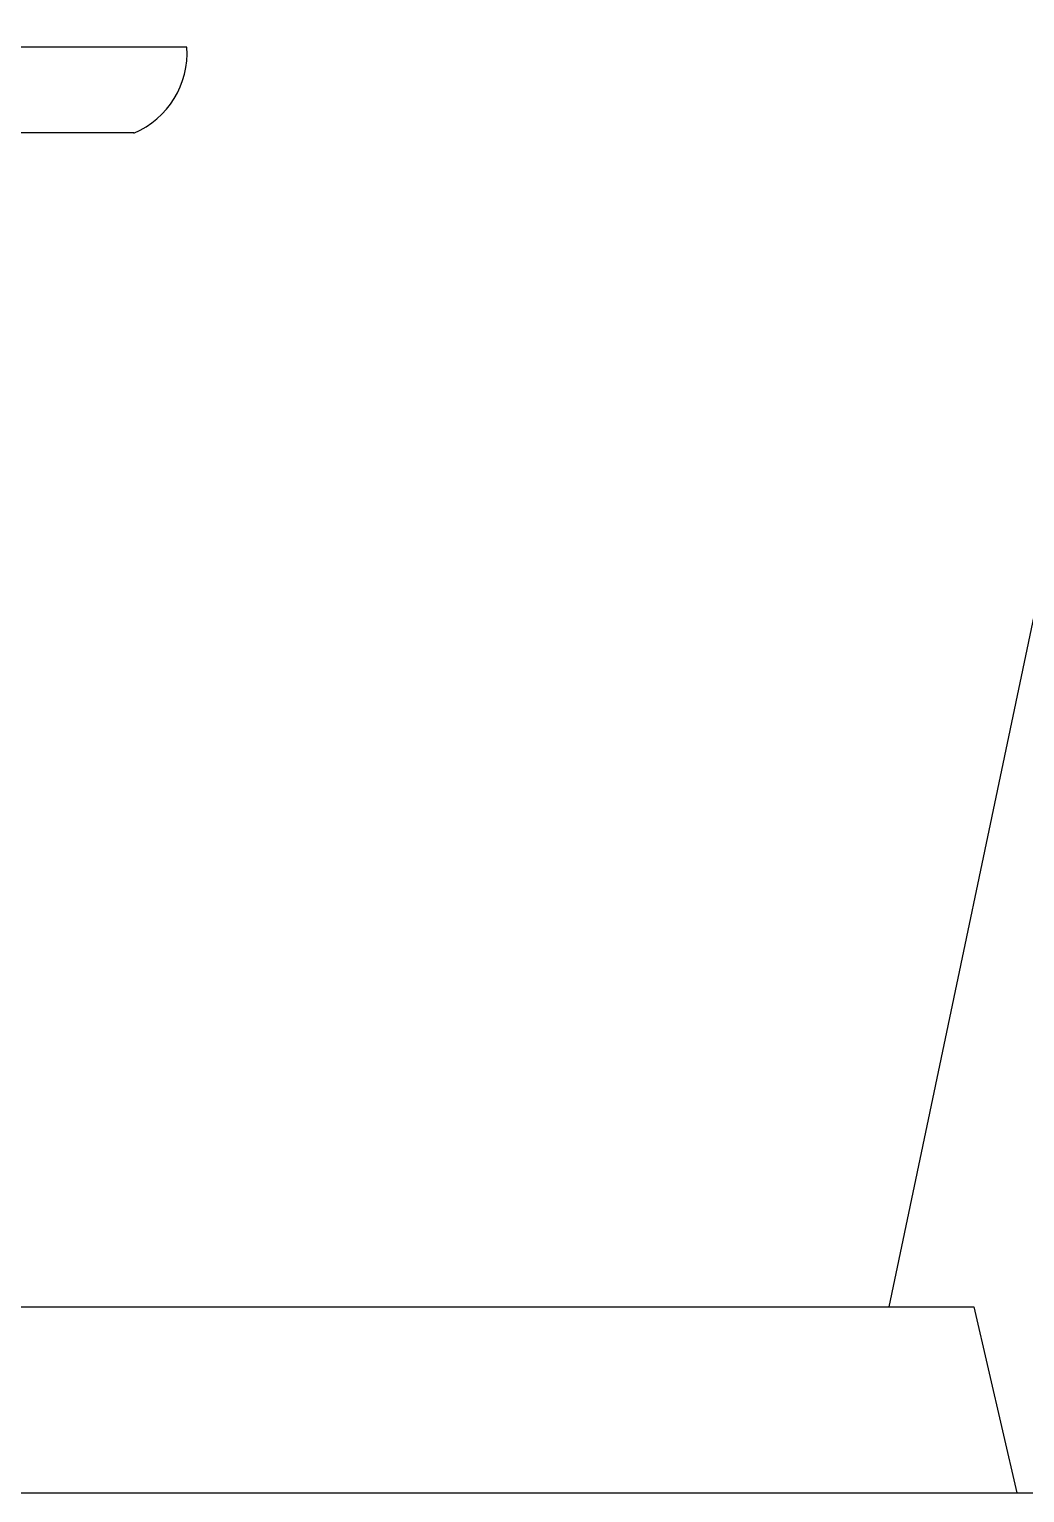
# Model space of a CAD drawing. Header units: millimetres. Extents: x 0 to 13338, y 0 to 11580.
# Drawn here: x 8240.3 to 8309.9, y 4734.7 to 4837 of the extents above; entities that cross this region are included whole.
import ezdxf

# ---------------------------------------------------------------- set-up
doc = ezdxf.new("R2010")
doc.units = ezdxf.units.MM
doc.layers.add('dwgmodels.com', color=250, linetype='Continuous')

# ---------------------------------------------------------------- blocks, each defined once
blk = doc.blocks.new('Public Light 9_side_dwgmodels.com')
at = {"color": 0}
for p, q in [((123.05, 4036.94), (208.56, 4444.94)), ((73.97, 4124.98), (-74.03, 4124.98)), ((73.97, 4124.98), (-74.03, 4124.98)), ((70.26, 4118.98), (-70.33, 4118.98)), ((70.26, 4118.98), (-70.33, 4118.98)), ((45.88, 4036.94), (128.97, 4036.94)), ((45.88, 4036.94), (128.97, 4036.94)), ((128.97, 4036.94), (131.97, 4023.94)), ((45.91, 4023.94), (134.97, 4023.94)), ((45.91, 4023.94), (134.97, 4023.94))]:
    blk.add_line(p, q, dxfattribs=at)
blk.add_arc((67.91, 4124.57), 6.07, 292.8023, 3.8326, dxfattribs=at)

msp = doc.modelspace()

# ---------------------------------------------------------------- block references
at = {"layer": 'dwgmodels.com'}
msp.add_blockref('Public Light 9_side_dwgmodels.com', (8177.38, 710.8), dxfattribs=at)

doc.saveas('drawing.dxf')
